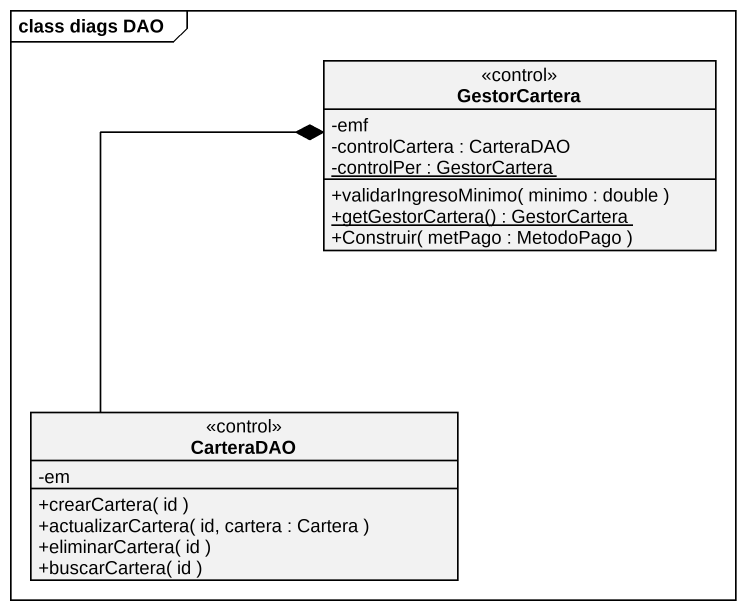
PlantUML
@startuml
mainframe class diags DAO
hide circle
hide empty members
skinparam classAttributeIconSize 0
class GestorCartera <<control>> {
  -emf
  -controlCartera : CarteraDAO
  {static} -controlPer : GestorCartera
  +validarIngresoMinimo( minimo : double )
  {static} +getGestorCartera() : GestorCartera
  +Construir( metPago : MetodoPago )
}
class CarteraDAO <<control>> {
  -em
  +crearCartera( id )
  +actualizarCartera( id, cartera : Cartera )
  +eliminarCartera( id )
  +buscarCartera( id )
}
GestorCartera *-- CarteraDAO
@enduml
